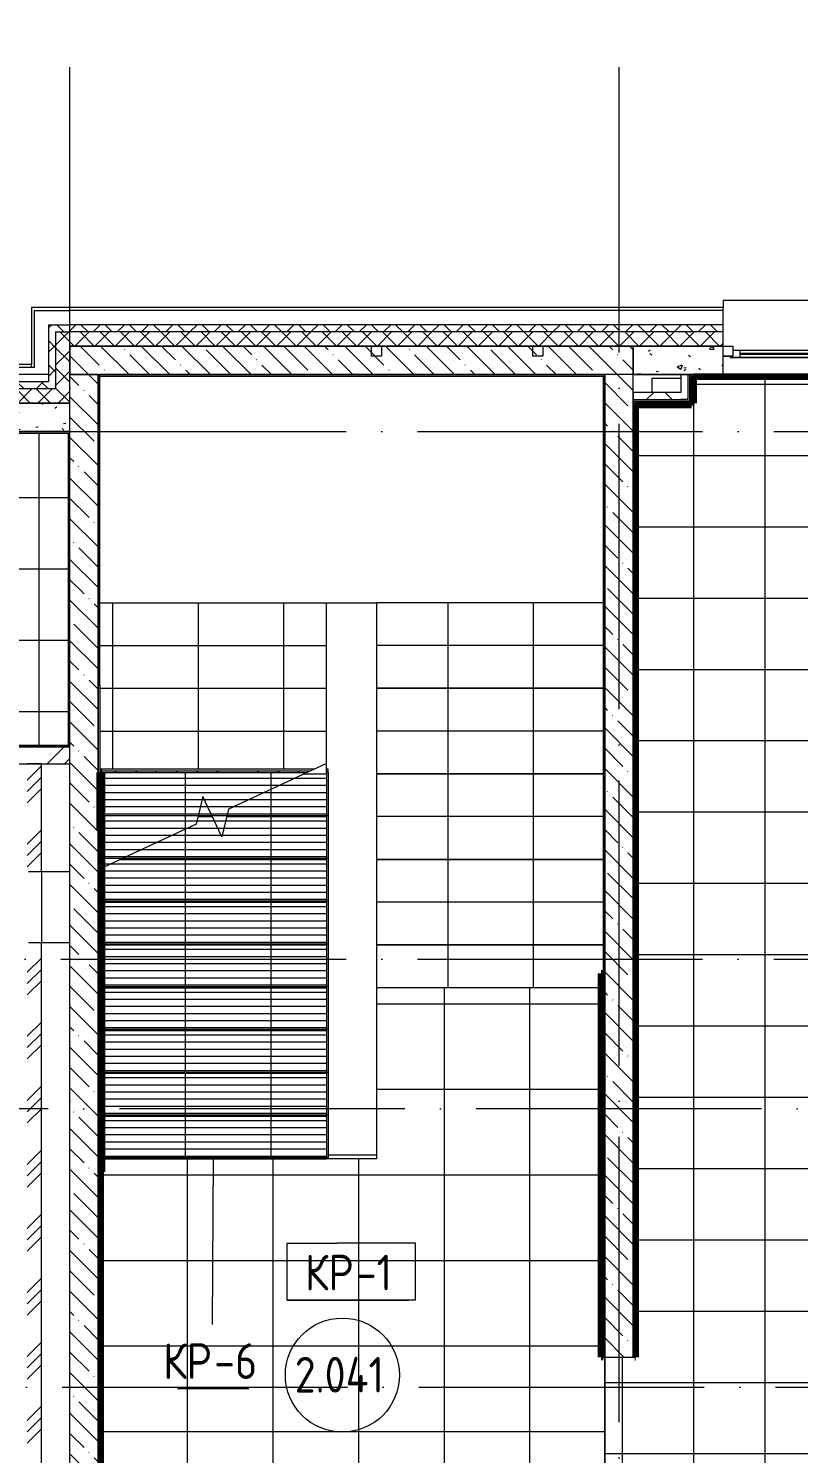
# Model space of a CAD drawing. Header units: millimetres. Extents: x 97 to 214665, y -4577 to 61202.
# Drawn here: x 193708 to 199106, y 51209 to 61202 of the extents above; entities that cross this region are included whole.
import ezdxf

# ---------------------------------------------------------------- set-up
doc = ezdxf.new("R2010")
doc.units = ezdxf.units.MM
doc.linetypes.add('ADSK_Линия сетки', pattern=[2500, 2000, -250, 0, -250])
for name, color, linetype, lineweight in [('A-AREA-____-IDEN', 2, 'Continuous', 20), ('A-FLOR-____-IDEN', 11, 'Continuous', 20), ('A-FLOR-____-OTLN', 192, 'Continuous', 9), ('A-FLOR-____-PATT', 8, 'Continuous', 9), ('A-GLAZ-____-MCUT', 151, 'Continuous', 9), ('A-GLAZ-____-OTLN', 151, 'Continuous', 9), ('A-ROOF-___-IDEN', 132, 'Continuous', 20), ('A-ROOF-____-MCUT', 132, 'Continuous', 9), ('A-ROOF-____-OTLN', 132, 'Continuous', 9), ('A-ROOF-____-PATT', 132, 'Continuous', 9), ('A-ROOF-FNSH-MCUT', 132, 'Continuous', 9), ('A-WALL-____-MCUT', 113, 'Continuous', 9), ('A-WALL-____-PATT', 111, 'Continuous', 9), ('A-WALL-FNSH-MCUT', 113, 'Continuous', 9), ('I-WALL-____-OTLN', 2, 'Continuous', 9), ('S-GRID-____-OTLN', 1, 'Continuous', 9), ('S-STRS-____-MBND', 31, 'Continuous', 9), ('S-STRS-____-OTLN', 31, 'Continuous', 9)]:
    doc.layers.add(name, color=color, linetype=linetype, lineweight=lineweight)
doc.styles.add('GOST Common', font='GOST_Common.ttf', dxfattribs={"width": 0.9, "height": 250})
pattern_1 = [(90, (140249, 57175), (-600, 4e-14), []), (180, (140249, 57175), (-7e-14, -600), [])]
pattern_2 = [(270, (136698.5, 51775), (600, 4e-14), []), (0, (136698.5, 51775), (0, 600), [])]
pattern_3 = [(270, (136699, 53275), (600, 4e-14), []), (0, (136699, 53275), (0, 600), [])]
pattern_4 = [(135, (0, 0), (-142.5612, -142.5612), []), (135, (142.56, 0), (-142.5612, -142.5612), [252.016, -50.403, 3.353, -47.05])]
pattern_5 = [(135, (0, 0), (-84.85281, -84.85281), []), (225, (0, 0), (84.85281, -84.85281), [])]
pattern_6 = [(45, (0, 0), (-70.71068, 70.71068), []), (135, (0, 0), (-70.71068, -70.71068), [])]
pattern_7 = [(50, (0, 0), (364.36793, -31.8783), [38.1, -419.1]), (355, (0, 0), (-70.48585, 382.1133), [30.48, -335.28]), (100.451, (30.36, -2.66), (293.885, 350.2334), [32.38, -356.18]), (46.184, (0, 101.6), (542.1585, -84.0858), [57.15, -628.65]), (96.636, (45.2, 94.6), (474.8049, 494.8554), [48.57, -534.27]), (351.184, (0, 101.6), (474.8102, 494.85), [45.72, -502.92]), (21, (50.8, 76.2), (303.22847, -204.53046), [38.1, -419.1]), (326, (50.8, 76.2), (123.6039, 368.376), [30.48, -335.28]), (71.451, (76.07, 59.16), (426.8341, 163.8427), [32.38, -356.18]), (37.5, (0, 0), (6.17665, 169.11015), [16.764, -314.452, 16.764, -323.596, -336.55]), (37.5, (0, 0), (6.17665, 169.11015), [-671.576, 16.764, -319.786]), (7.5, (0, 0), (133.63888, 200.3615), [16.764, -177.292, 16.764, -306.832, -128.27]), (7.5, (0, 0), (133.63888, 200.3615), [-517.652, 16.764, -111.506]), (327.5, (-113.28, 0), (271.18182, -11.45836), [16.764, -110.236, 16.764, -379.476, -525.78]), (327.5, (-113.28, 0), (271.18182, -11.45836), [-523.24, 16.764, -509.016]), (317.5, (-164.08, 0), (296.2585, 50.85285), [16.764, -148.336, 16.764, -246.38, -373.38]), (317.5, (-164.08, 0), (296.2585, 50.85285), [-428.244, 16.764, -356.616])]
pattern_8 = [(45, (0, 0), (-141.42136, 141.42136), []), (135, (0, 0), (-141.42136, -141.42136), [])]

# ---------------------------------------------------------------- blocks, each defined once
blk = doc.blocks.new('Окно_СКБ_1Ст1 - 120_Окно_СКБ_1Ст_1200_ОК21-36344877-О_АИ_ПП_4_200_Целиком')
at = {"layer": 'A-GLAZ-____-MCUT', "color": 90}
for p, q in [((-600, -195), (-600, -125)), ((-600, -125), (-530, -125)), ((-530, -195), (-600, -195)), ((-530, -125), (-530, -195)), ((530, -195), (530, -125)), ((530, -125), (600, -125)), ((600, -195), (530, -195)), ((600, -125), (600, -195))]:
    blk.add_line(p, q, dxfattribs=at)
blk = doc.blocks.new('Окно_СКБ_2Ст1 - Окно_СКБ_2Ст 3300_ОК2л-29018870-О_АИ_ПП_4_200_Целиком')
at = {"layer": 'A-GLAZ-____-MCUT', "color": 90}
for p, q in [((-1650, -195), (-1650, -125)), ((-1650, -125), (-1580, -125)), ((-1580, -195), (-1650, -195)), ((-1580, -195), (-1600, -195)), ((-1600, -195), (-1600, -205)), ((-1580, -125), (-1580, -195)), ((-820, -155), (-1580, -155)), ((-1580, -155), (-1580, -195)), ((-1530, -205), (-1530, -155)), ((-870, -205), (-870, -155)), ((-820, -195), (-820, -125)), ((-820, -125), (-750, -125)), ((-820, -195), (-820, -155)), ((-750, -195), (-820, -195)), ((-800, -195), (-820, -195)), ((-800, -205), (-800, -195)), ((-750, -125), (-750, -195)), ((1580, -195), (1580, -125)), ((1580, -125), (1650, -125)), ((1650, -195), (1580, -195)), ((1650, -125), (1650, -195)), ((-1600, -205), (-800, -205)), ((-800, -205), (-1600, -205))]:
    blk.add_line(p, q, dxfattribs=at)
at = {"layer": 'A-GLAZ-____-MCUT', "color": 10, "lineweight": 5}
for p, q in [((-1530, -175), (-870, -175)), ((-870, -185), (-1530, -185)), ((1580, -155), (-750, -155)), ((1580, -165), (-750, -165))]:
    blk.add_line(p, q, dxfattribs=at)
at = {"layer": 'A-GLAZ-____-OTLN', "color": 10, "lineweight": 5}
for p, q in [((-1650, -195), (-1600, -195)), ((-800, -195), (1650, -195))]:
    blk.add_line(p, q, dxfattribs=at)
blk = doc.blocks.new('WNW_Отлив1 - Отлив_металлический 2-28598290-О_АИ_ПП_4_200_Целиком')
at = {"layer": 'A-GLAZ-____-OTLN', "color": 10, "lineweight": 5}
for p, q in [((1650, 320), (-1650, 320)), ((-1650, 320), (-1650, 270)), ((1650, 270), (1650, 320))]:
    blk.add_line(p, q, dxfattribs=at)
blk = doc.blocks.new('0083_СОШ675_АР_R22_rvt-1-О_АИ_ПП_4_200_Целиком')
at = {"layer": 'A-WALL-____-PATT', "lineweight": 5}
h = blk.add_hatch(dxfattribs=at)
h.set_pattern_fill('FP_7', color=10, style=0, pattern_type=2)
h.set_pattern_definition(pattern_5)
h.paths.add_polyline_path([(136350, 58675), (136400, 58675), (136400, 59125), (136350, 59125), (136350, 58725)])
h = blk.add_hatch(dxfattribs=at)
h.set_pattern_fill('FP_7', color=10, style=0, pattern_type=2)
h.set_pattern_definition(pattern_5)
h.paths.add_polyline_path([(153050, 59075), (153100, 59075), (153100, 59125), (144379, 59125), (144379, 59075), (152869.6, 59075)])
h.paths.add_polyline_path([(141079, 59075), (141079, 59125), (136400, 59125), (136400, 59075), (140790.2, 59075)])
h = blk.add_hatch(dxfattribs=at)
h.set_pattern_fill('FP_21', color=10, style=0, pattern_type=2)
h.set_pattern_definition(pattern_6)
h.paths.add_polyline_path([(136500, 58575), (136500, 59075), (136400, 59075), (136400, 58575), (136441.6, 58575)])
h = blk.add_hatch(dxfattribs=at)
h.set_pattern_fill('FP_21', color=10, style=0, pattern_type=2)
h.set_pattern_definition(pattern_6)
h.paths.add_polyline_path([(152950, 58975), (153050, 58975), (153050, 59075), (144379, 59075), (144379, 58975), (152950, 58975)])
h.paths.add_polyline_path([(140249.5, 58975), (141079, 58975), (141079, 59075), (136500, 59075), (136500, 58975), (139340.7, 58975)])
h = blk.add_hatch(dxfattribs=at)
h.set_pattern_fill('FP_31', color=10, style=0, pattern_type=2)
h.set_pattern_definition(pattern_4)
h.paths.add_polyline_path([(140249.5, 58775), (140249.5, 58975), (136500, 58975), (136500, 58775), (139340.7, 58775)])
h = blk.add_hatch(dxfattribs=at)
h.set_pattern_fill('FP_31', color=10, style=0, pattern_type=2)
h.set_pattern_definition(pattern_4)
h.paths.add_polyline_path([(140249.5, 49895), (140449.5, 49895), (140449.5, 50245), (140249.5, 50245), (140249.5, 50095)])
h.paths.add_polyline_path([(140249.5, 51885), (140449.5, 51885), (140449.5, 58975), (140249.5, 58975), (140249.5, 51956.2)])
h = blk.add_hatch(dxfattribs=at)
h.set_pattern_fill('FP_74', color=10, style=0, pattern_type=2)
h.set_pattern_definition(pattern_7)
h.paths.add_polyline_path([(145050, 58775), (145050, 58975), (144379, 58975), (144379, 58775), (144655.6, 58775)])
h.paths.add_polyline_path([(141079, 58775), (141079, 58975), (140449, 58975), (140449, 58775), (140790.2, 58775)])
h = blk.add_hatch(dxfattribs=at)
h.set_pattern_fill('FP_31', color=10, style=0, pattern_type=2)
h.set_pattern_definition(pattern_4)
h.paths.add_polyline_path([(136498.5, 50095), (136698.5, 50095), (136698.5, 58775), (136498.5, 58775), (136498.5, 50510.4)])
h = blk.add_hatch(dxfattribs=at)
h.set_pattern_fill('FP_20', color=252, style=0, pattern_type=2)
h.set_pattern_definition(pattern_8)
h.paths.add_polyline_path([(140790.2, 58600), (140832.5, 58600), (140832.5, 58775), (140782.5, 58775), (140782.5, 58600)])
h = blk.add_hatch(dxfattribs=at)
h.set_pattern_fill('FP_7', color=10, style=0, pattern_type=2)
h.set_pattern_definition(pattern_5)
h.paths.add_polyline_path([(135475.3, 58675), (136350, 58675), (136350, 58725), (132380, 58725), (132380, 58675), (134508.9, 58675)])
h.paths.add_polyline_path([(131480, 58675), (131480, 58725), (130270, 58725), (130270, 58675), (130643.5, 58675)])
h.paths.add_polyline_path([(128710.8, 58675), (129370, 58675), (129370, 58725), (128150, 58725), (128150, 58675)])
h.paths.add_polyline_path([(125150, 58675), (125150, 58725), (123950, 58725), (123950, 58675), (124845.4, 58675)])
h.paths.add_polyline_path([(126050, 58675), (127250, 58675), (127250, 58725), (126050, 58725)])
h.paths.add_polyline_path([(121946.3, 58675), (123050, 58675), (123050, 58725), (121070, 58725), (121070, 58675)])
h.paths.add_polyline_path([(120170, 58675), (120170, 58725), (119170, 58725), (119170, 58675), (120013.6, 58675)])
h.paths.add_polyline_path([(118270, 58675), (118270, 58725), (117250, 58725), (117250, 58675), (118080.9, 58675)])
h.paths.add_polyline_path([(116350, 58675), (116350, 58725), (115350, 58725), (115350, 58675), (116148.2, 58675)])
h.paths.add_polyline_path([(114215.5, 58675), (114450, 58675), (114450, 58725), (113840, 58725), (113840, 58675)])
h = blk.add_hatch(dxfattribs=at)
h.set_pattern_fill('FP_21', color=10, style=0, pattern_type=2)
h.set_pattern_definition(pattern_6)
h.paths.add_polyline_path([(136250, 58575), (136400, 58575), (136400, 58675), (132380, 58675), (132380, 58575), (136230, 58575)])
h.paths.add_polyline_path([(131480, 58575), (131480, 58675), (130270, 58675), (130270, 58575), (130643.5, 58575)])
h.paths.add_polyline_path([(127250, 58575), (127250, 58675), (126050, 58675), (126050, 58575)])
h.paths.add_polyline_path([(129370, 58575), (129370, 58675), (128150, 58675), (128150, 58575), (128710.8, 58575)])
h.paths.add_polyline_path([(124845.4, 58575), (125150, 58575), (125150, 58675), (123950, 58675), (123950, 58575)])
h.paths.add_polyline_path([(121946.3, 58575), (123050, 58575), (123050, 58675), (121070, 58675), (121070, 58575)])
h.paths.add_polyline_path([(120170, 58575), (120170, 58675), (119170, 58675), (119170, 58575), (120013.6, 58575)])
h.paths.add_polyline_path([(118270, 58575), (118270, 58675), (117250, 58675), (117250, 58575), (118080.9, 58575)])
h.paths.add_polyline_path([(114450, 58575), (114450, 58675), (113840, 58675), (113840, 58575), (114215.5, 58575)])
h.paths.add_polyline_path([(116148.2, 58575), (116350, 58575), (116350, 58675), (115350, 58675), (115350, 58575)])
h = blk.add_hatch(dxfattribs=at)
h.set_pattern_fill('FP_74', color=10, style=0, pattern_type=2)
h.set_pattern_definition(pattern_7)
h.paths.add_polyline_path([(135152.5, 58375), (136500, 58375), (136500, 58575), (133580, 58575), (133580, 58375), (135140, 58375)])
h = blk.add_hatch(dxfattribs=at)
h.set_pattern_fill('FP_20', color=252, style=0, pattern_type=2)
h.set_pattern_definition(pattern_8)
h.paths.add_polyline_path([(140449.5, 58600), (140782.5, 58600), (140782.5, 58650), (140449.5, 58650)])
h = blk.add_hatch(dxfattribs=at)
h.set_pattern_fill('FP_11', color=10, style=0, pattern_type=2)
h.set_pattern_definition([(45, (0, 0), (-251.4472, 251.4472), []), (45, (0, 381), (-251.4472, 251.4472), [])])
h.paths.add_polyline_path([(136500, 56045), (136500, 56165), (134492, 56165), (134492, 56045), (136441.6, 56045)])
h.paths.add_polyline_path([(133300, 56045), (133392, 56045), (133392, 56165), (133300, 56165)])
h = blk.add_hatch(dxfattribs=at)
h.set_pattern_fill('FP_15', color=10, style=0, pattern_type=2)
h.set_pattern_definition([(45, (0, 0), (-224.5064, 224.5064), []), (45, (79.38, 0), (0, 449.0128), []), (45, (-79.38, 0), (0, 449.0128), [])])
h.paths.add_polyline_path([(136300, 49547.5), (136300, 54790), (136200, 54790), (136200, 49547.5), (136203, 49547.5)])
h.paths.add_polyline_path([(136300, 55290), (136300, 56045), (136200, 56045), (136200, 55290), (136210, 55290)])
at = {"layer": 'S-STRS-____-OTLN', "lineweight": 5}
h = blk.add_hatch(dxfattribs=at)
h.set_pattern_fill('FP_10', color=256, style=0, pattern_type=2)
h.set_pattern_definition(pattern_2)
h.paths.add_polyline_path([(136698.5, 56875), (136700, 56875), (136700, 57175), (136698.5, 57175), (136698.5, 56910)])
h.paths.add_polyline_path([(136710, 56875), (138298.5, 56875), (138298.5, 57175), (136710, 57175), (136710, 56900.2)])
h = blk.add_hatch(dxfattribs=at)
h.set_pattern_fill('FP_9', color=256, style=0, pattern_type=2)
h.set_pattern_definition(pattern_1)
h.paths.add_polyline_path([(139340.7, 56875), (140239, 56875), (140239, 57175), (138649, 57175), (138649, 56875)])
h = blk.add_hatch(dxfattribs=at)
h.set_pattern_fill('FP_10', color=256, style=0, pattern_type=2)
h.set_pattern_definition(pattern_2)
h.paths.add_polyline_path([(137093.3, 56575), (138298.5, 56575), (138298.5, 56875), (136710, 56875), (136710, 56575)])
h.paths.add_polyline_path([(136698.5, 56575), (136700, 56575), (136700, 56875), (136698.5, 56875), (136698.5, 56597.2)])
h = blk.add_hatch(dxfattribs=at)
h.set_pattern_fill('FP_9', color=256, style=0, pattern_type=2)
h.set_pattern_definition(pattern_1)
h.paths.add_polyline_path([(139340.7, 56575), (140239, 56575), (140239, 56875), (138649, 56875), (138649, 56575)])
h = blk.add_hatch(dxfattribs=at)
h.set_pattern_fill('FP_10', color=256, style=0, pattern_type=2)
h.set_pattern_definition(pattern_2)
h.paths.add_polyline_path([(136698.5, 56275), (136700, 56275), (136700, 56575), (136698.5, 56575), (136698.5, 56293.6)])
h.paths.add_polyline_path([(136710, 56275), (138298.5, 56275), (138298.5, 56575), (136710, 56575), (136710, 56293.6)])
h = blk.add_hatch(dxfattribs=at)
h.set_pattern_fill('FP_9', color=256, style=0, pattern_type=2)
h.set_pattern_definition(pattern_1)
h.paths.add_polyline_path([(139340.7, 56275), (140239, 56275), (140239, 56575), (138649, 56575), (138649, 56275)])
h = blk.add_hatch(dxfattribs=at)
h.set_pattern_fill('FP_10', color=256, style=0, pattern_type=2)
h.set_pattern_definition(pattern_2)
h.paths.add_polyline_path([(136698.5, 55975), (136700, 55975), (136700, 56275), (136698.5, 56275), (136698.5, 55984)])
h.paths.add_polyline_path([(138215.3, 56009), (138298.5, 56048), (138298.5, 56275), (136710, 56275), (136710, 56009), (138142.4, 56009)])
h = blk.add_hatch(dxfattribs=at)
h.set_pattern_fill('FP_9', color=256, style=0, pattern_type=2)
h.set_pattern_definition(pattern_1)
h.paths.add_polyline_path([(139340.7, 55975), (140239, 55975), (140239, 56275), (138649, 56275), (138649, 55975)])
h = blk.add_hatch(dxfattribs=at)
h.set_pattern_fill('FP_10', color=256, style=0, pattern_type=2)
h.set_pattern_definition(pattern_2)
h.paths.add_polyline_path([(136700, 55675), (136700, 55975), (136698.5, 55975), (136698.5, 55675)])
h = blk.add_hatch(dxfattribs=at)
h.set_pattern_fill('FP_9', color=256, style=0, pattern_type=2)
h.set_pattern_definition(pattern_1)
h.paths.add_polyline_path([(140239, 55675), (140239, 55975), (138649, 55975), (138649, 55675), (139340.7, 55675)])
h = blk.add_hatch(dxfattribs=at)
h.set_pattern_fill('FP_10', color=256, style=0, pattern_type=2)
h.set_pattern_definition(pattern_2)
h.paths.add_polyline_path([(136699, 55375), (136700, 55375), (136700, 55675), (136698.5, 55675), (136698.5, 55375)])
h = blk.add_hatch(dxfattribs=at)
h.set_pattern_fill('FP_12', color=256, style=0, pattern_type=2)
h.set_pattern_definition(pattern_3)
h.paths.add_polyline_path([(137408, 55675), (137499, 55675), (137494.8, 55684), (137400.7, 55684), (137398.6, 55675)])
h.paths.add_polyline_path([(138299, 55675), (138298.5, 55684), (137601.6, 55684), (137599.4, 55675), (138298.5, 55675)])
h = blk.add_hatch(dxfattribs=at)
h.set_pattern_fill('FP_9', color=256, style=0, pattern_type=2)
h.set_pattern_definition(pattern_1)
h.paths.add_polyline_path([(139340.7, 55375), (140239, 55375), (140239, 55675), (138649, 55675), (138649, 55375)])
h = blk.add_hatch(dxfattribs=at)
h.set_pattern_fill('FP_12', color=256, style=0, pattern_type=2)
h.set_pattern_definition(pattern_3)
h.paths.add_polyline_path([(136855.6, 55375), (138299, 55375), (138298.5, 55384), (136874.9, 55384)])
h = blk.add_hatch(dxfattribs=at)
h.set_pattern_fill('FP_9', color=256, style=0, pattern_type=2)
h.set_pattern_definition(pattern_1)
h.paths.add_polyline_path([(139340.7, 55075), (140239, 55075), (140239, 55375), (138649, 55375), (138649, 55075)])
h = blk.add_hatch(dxfattribs=at)
h.set_pattern_fill('FP_12', color=256, style=0, pattern_type=2)
h.set_pattern_definition(pattern_3)
h.paths.add_polyline_path([(136725, 55075), (138299, 55075), (138298.5, 55084), (136725, 55084)])
h = blk.add_hatch(dxfattribs=at)
h.set_pattern_fill('FP_9', color=256, style=0, pattern_type=2)
h.set_pattern_definition(pattern_1)
h.paths.add_polyline_path([(139340.7, 54775), (140239, 54775), (140239, 55075), (138649, 55075), (138649, 54775)])
h = blk.add_hatch(dxfattribs=at)
h.set_pattern_fill('FP_10', color=256, style=0, pattern_type=2)
h.set_pattern_definition(pattern_2)
h.paths.add_polyline_path([(136698.5, 54475), (136699, 54475), (136698.5, 54775)])
h = blk.add_hatch(dxfattribs=at)
h.set_pattern_fill('FP_12', color=256, style=0, pattern_type=2)
h.set_pattern_definition(pattern_3)
h.paths.add_polyline_path([(137408, 54775), (138299, 54775), (138298.5, 54784), (136725, 54784), (136725, 54775)])
h = blk.add_hatch(dxfattribs=at)
h.set_pattern_fill('FP_9', color=256, style=0, pattern_type=2)
h.set_pattern_definition(pattern_1)
h.paths.add_polyline_path([(139340.7, 54475), (140224, 54475), (140224, 54575), (140239, 54575), (140239, 54775), (138649, 54775), (138649, 54475)])
h = blk.add_hatch(dxfattribs=at)
h.set_pattern_fill('FP_10', color=256, style=0, pattern_type=2)
h.set_pattern_definition(pattern_2)
h.paths.add_polyline_path([(136698.5, 54175), (136699, 54175), (136698.5, 54475)])
h = blk.add_hatch(dxfattribs=at)
h.set_pattern_fill('FP_12', color=256, style=0, pattern_type=2)
h.set_pattern_definition(pattern_3)
h.paths.add_polyline_path([(137408, 54475), (138299, 54475), (138298.5, 54484), (136725, 54484), (136725, 54475)])
h = blk.add_hatch(dxfattribs=at)
h.set_pattern_fill('FP_12', color=256, style=0, pattern_type=2)
h.set_pattern_definition(pattern_3)
h.paths.add_polyline_path([(137408, 54175), (138299, 54175), (138298.5, 54184), (136725, 54184), (136725, 54175)])
h = blk.add_hatch(dxfattribs=at)
h.set_pattern_fill('FP_10', color=256, style=0, pattern_type=2)
h.set_pattern_definition(pattern_2)
h.paths.add_polyline_path([(136698.5, 53875), (136699, 53875), (136698.5, 53884)])
h = blk.add_hatch(dxfattribs=at)
h.set_pattern_fill('FP_10', color=256, style=0, pattern_type=2)
h.set_pattern_definition(pattern_2)
h.paths.add_polyline_path([(136698.5, 53575), (136699, 53575), (136698.5, 53875)])
h = blk.add_hatch(dxfattribs=at)
h.set_pattern_fill('FP_12', color=256, style=0, pattern_type=2)
h.set_pattern_definition(pattern_3)
h.paths.add_polyline_path([(136725, 53875), (138299, 53875), (138298.5, 53884), (136725, 53884)])
h = blk.add_hatch(dxfattribs=at)
h.set_pattern_fill('FP_12', color=256, style=0, pattern_type=2)
h.set_pattern_definition(pattern_3)
h.paths.add_polyline_path([(137408, 53575), (138299, 53575), (138298.5, 53584), (136725, 53584), (136725, 53575)])
h = blk.add_hatch(dxfattribs=at)
h.set_pattern_fill('FP_10', color=256, style=0, pattern_type=2)
h.set_pattern_definition(pattern_2)
h.paths.add_polyline_path([(136698.5, 53300), (136699, 53300.9), (136698.5, 53360)])
h = blk.add_hatch(dxfattribs=at)
h.set_pattern_fill('FP_12', color=256, style=0, pattern_type=2)
h.set_pattern_definition(pattern_3)
h.paths.add_polyline_path([(137408, 53275), (138299, 53275), (138298.5, 53284), (136725, 53284), (136725, 53275)])
at = {"layer": 'A-FLOR-____-OTLN', "color": 90}
for p, q in [((140582.5, 58650), (140582.5, 58750)), ((140582.5, 58750), (140782.5, 58750)), ((136300, 55290), (136498.5, 55290)), ((136498.5, 54790), (136300, 54790)), ((138649, 53300), (138310, 53300))]:
    blk.add_line(p, q, dxfattribs=at)
at = {"layer": 'A-WALL-____-MCUT', "color": 10, "lineweight": 5}
for p, q in [((136250, 59225), (136350, 59225)), ((136250, 59225), (136250, 58825)), ((136350, 59225), (136500, 59225)), ((141079, 59225), (136500, 59225)), ((136230, 58825), (132380, 58825)), ((136230, 58825), (136230, 58845)), ((136250, 58825), (136230, 58825)), ((140845, 58775), (140845, 58587.5)), ((140449.5, 58587.5), (140782.5, 58587.5)), ((140832.5, 58587.5), (140782.5, 58587.5)), ((140845, 58587.5), (140832.5, 58587.5))]:
    blk.add_line(p, q, dxfattribs=at)
at = {"layer": 'A-WALL-____-MCUT', "color": 90}
for p, q in [((141079, 59125), (141079, 59225)), ((141079, 58975), (141079, 59075)), ((136500, 58575), (136500, 58975)), ((140249.5, 58975), (140449, 58975)), ((136400, 58575), (136500, 58575))]:
    blk.add_line(p, q, dxfattribs=at)
at = {"layer": 'A-WALL-____-MCUT', "color": 50, "lineweight": 13}
for p, q in [((136350, 59125), (136400, 59125)), ((136350, 59125), (136350, 58725)), ((136400, 59125), (136500, 59125)), ((136400, 59075), (136500, 59075)), ((136400, 59075), (136400, 58675)), ((141079, 59125), (136500, 59125)), ((141079, 59075), (136500, 59075)), ((141079, 59075), (141079, 59125)), ((136500, 58975), (140249.5, 58975)), ((136500, 58975), (136500, 58775)), ((140249.5, 58975), (136500, 58975)), ((140449.5, 58975), (140249.5, 58975)), ((140449, 58975), (141079, 58975)), ((140449, 58975), (140449, 58775)), ((141079, 58975), (140449, 58975)), ((140449.5, 51885), (140449.5, 58975)), ((141079, 58775), (141079, 58975)), ((136698.5, 58775), (136498.5, 58775)), ((136498.5, 58775), (136498.5, 50095)), ((136500, 58775), (140249.5, 58775)), ((136698.5, 50095), (136698.5, 58775)), ((140249.5, 58775), (140249.5, 51885)), ((140449, 58775), (141079, 58775)), ((140832.5, 58775), (140782.5, 58775)), ((140782.5, 58775), (140782.5, 58650)), ((140832.5, 58775), (140832.5, 58600)), ((136230, 58725), (132380, 58725)), ((136230, 58675), (132380, 58675)), ((136250, 58725), (136230, 58725)), ((136350, 58675), (136230, 58675)), ((136350, 58725), (136250, 58725)), ((136400, 58675), (136350, 58675)), ((136230, 58575), (133580, 58575)), ((133580, 58575), (136230, 58575)), ((136230, 58575), (136250, 58575)), ((136500, 58575), (136230, 58575)), ((136250, 58575), (136350, 58575)), ((136350, 58575), (136400, 58575)), ((136500, 58375), (136500, 58575)), ((140782.5, 58650), (140449.5, 58650)), ((140449.5, 58650), (140449.5, 58600)), ((140449.5, 58600), (140782.5, 58600)), ((140832.5, 58600), (140782.5, 58600)), ((135165, 58375), (136500, 58375)), ((136500, 56165), (134492, 56165)), ((136500, 56045), (136500, 56165)), ((134492, 56045), (136500, 56045)), ((136300, 56045), (136200, 56045)), ((136300, 55290), (136300, 56045)), ((136210, 55290), (136300, 55290)), ((136300, 54790), (136210, 54790)), ((136300, 49547.5), (136300, 54790)), ((140249.5, 51885), (140449.5, 51885))]:
    blk.add_line(p, q, dxfattribs=at)
at = {"layer": 'A-WALL-FNSH-MCUT', "color": 90}
for p, q in [((136250, 59245), (136230, 59245)), ((136230, 59245), (136230, 58845)), ((136350, 59245), (136250, 59245)), ((136400, 59245), (136350, 59245)), ((136500, 59245), (136400, 59245)), ((141079, 59245), (136500, 59245)), ((141079, 59225), (141079, 59245)), ((136230, 58845), (132380, 58845)), ((140845, 58775), (140832.5, 58775)), ((140857.5, 58775), (140845, 58775)), ((140857.5, 58575), (140857.5, 58775)), ((140449.5, 58600), (140449.5, 58587.5)), ((140449.5, 58587.5), (140449.5, 58575)), ((140449.5, 58575), (140782.5, 58575)), ((140782.5, 58575), (140832.5, 58575)), ((140832.5, 58575), (140845, 58575)), ((140845, 58575), (140857.5, 58575))]:
    blk.add_line(p, q, dxfattribs=at)
at = {"layer": 'I-WALL-____-OTLN', "color": 90}
for p, q in [((144379, 58775), (141079, 58775)), ((136300, 55290), (136300, 54790))]:
    blk.add_line(p, q, dxfattribs=at)
at = {"layer": 'S-STRS-____-MBND', "color": 10, "lineweight": 5}
for p, q in [((138299, 56048), (137612.3, 55727.8)), ((137433, 55816.6), (137385.7, 55622.2)), ((137565, 55533.4), (137433, 55816.6)), ((137612.3, 55727.8), (137565, 55533.4)), ((137385.7, 55622.2), (136699, 55302))]:
    blk.add_line(p, q, dxfattribs=at)
at = {"layer": 'S-STRS-____-OTLN', "color": 10, "lineweight": 5}
for p, q in [((136700, 58775), (136700, 58765)), ((136698.5, 57175), (136700, 57175)), ((136698.5, 57175), (136700, 57175)), ((136710, 57175), (138298.5, 57175)), ((136710, 57175), (138298.5, 57175)), ((138298.5, 57175), (138300, 57175)), ((138298.5, 56875), (138298.5, 57175)), ((138300, 57175), (138649, 57175)), ((140239, 57175), (138649, 57175)), ((138649, 57175), (138649, 56875)), ((140239, 57175), (138649, 57175)), ((136698.5, 56875), (136700, 56875)), ((136698.5, 56875), (136700, 56875)), ((136710, 56875), (138298.5, 56875)), ((136710, 56875), (138298.5, 56875)), ((138298.5, 56575), (138298.5, 56875)), ((138649, 56875), (138649, 56575)), ((140239, 56875), (138649, 56875)), ((140239, 56875), (138649, 56875)), ((136698.5, 56575), (136700, 56575)), ((136698.5, 56575), (136700, 56575)), ((136710, 56575), (138298.5, 56575)), ((136710, 56575), (138298.5, 56575)), ((138298.5, 56275), (138298.5, 56575)), ((138649, 56575), (138649, 56275)), ((140239, 56575), (138649, 56575)), ((140239, 56575), (138649, 56575)), ((136698.5, 56275), (136700, 56275)), ((136698.5, 56275), (136700, 56275)), ((136710, 56275), (138298.5, 56275)), ((136710, 56275), (138298.5, 56275)), ((138298.5, 56047.8), (138298.5, 56275)), ((138649, 56275), (138649, 55975)), ((140239, 56275), (138649, 56275)), ((140239, 56275), (138649, 56275)), ((136698.5, 55975), (136700, 55975)), ((136698.5, 55975), (136700, 55975)), ((138142.4, 55975), (138299, 55975)), ((138142.4, 55975), (138299, 55975)), ((138299, 55975), (138299, 56048)), ((138649, 55975), (138649, 55675)), ((140239, 55975), (138649, 55975)), ((140239, 55975), (138649, 55975)), ((136698.5, 55675), (136700, 55675)), ((136698.5, 55675), (136700, 55675)), ((137398.6, 55675), (137499, 55675)), ((137398.6, 55675), (137499, 55675)), ((137599.4, 55675), (138299, 55675)), ((137599.4, 55675), (138299, 55675)), ((138299, 55675), (138299, 55684)), ((138649, 55675), (138649, 55375)), ((140239, 55675), (138649, 55675)), ((140239, 55675), (138649, 55675)), ((136698.5, 55375), (136700, 55375)), ((136698.5, 55375), (136700, 55375)), ((136855.6, 55375), (138299, 55375)), ((136855.6, 55375), (138299, 55375)), ((138299, 55375), (138299, 55384)), ((138649, 55375), (138649, 55075)), ((140239, 55375), (138649, 55375)), ((140239, 55375), (138649, 55375)), ((136699, 55075), (136699, 55302)), ((136699, 54775), (136699, 55075)), ((136725, 55075), (138299, 55075)), ((136725, 55075), (138299, 55075)), ((138299, 55075), (138299, 55084)), ((138649, 55075), (138649, 54775)), ((140239, 55075), (138649, 55075)), ((140239, 55075), (138649, 55075)), ((136699, 54475), (136699, 54775)), ((136725, 54775), (138299, 54775)), ((136725, 54775), (138299, 54775)), ((138299, 54775), (138299, 54784)), ((138649, 54775), (138649, 54475)), ((140239, 54775), (138649, 54775)), ((140239, 54775), (138649, 54775)), ((136699, 54175), (136699, 54475)), ((136725, 54475), (138299, 54475)), ((136725, 54475), (138299, 54475)), ((138299, 54475), (138299, 54484)), ((140224, 54475), (138649, 54475)), ((136699, 53875), (136699, 54175)), ((136725, 54175), (138299, 54175)), ((136725, 54175), (138299, 54175)), ((138299, 54175), (138299, 54184)), ((136699, 53575), (136699, 53875)), ((136725, 53875), (138299, 53875)), ((136725, 53875), (138299, 53875)), ((138299, 53875), (138299, 53884)), ((136699, 53275), (136699, 53575)), ((136725, 53575), (138299, 53575)), ((136725, 53575), (138299, 53575)), ((138299, 53575), (138299, 53584)), ((136725, 53275), (138299, 53275)), ((136725, 53275), (138299, 53275)), ((138299, 53275), (138299, 53284))]:
    blk.add_line(p, q, dxfattribs=at)
at = {"layer": 'A-GLAZ-____-OTLN', "color": 90, "lineweight": 9}
for name, p in [('WNW_Отлив1 - Отлив_металлический 2-28598290-О_АИ_ПП_4_200_Целиком', (142729, 58975)), ('Окно_СКБ_1Ст1 - 120_Окно_СКБ_1Ст_1200_ОК21-36344877-О_АИ_ПП_4_200_Целиком', (139215, 59100)), ('Окно_СКБ_2Ст1 - Окно_СКБ_2Ст 3300_ОК2л-29018870-О_АИ_ПП_4_200_Целиком', (142729, 59100))]:
    blk.add_blockref(name, p, dxfattribs=at)
blk = doc.blocks.new('ADSK_Марка_Перекрытие - Типоразмер_ADSK_Марка-158127-О_АИ_ПП_4_200_Целиком')
at = {"layer": 'A-FLOR-____-IDEN'}
for p, q in [((-4.5, 4), (-1, 4)), ((-4.5, 0), (-4.5, 4)), ((4.5, 4), (-1, 4)), ((4.5, 0), (4.5, 4)), ((4.5, 0), (-4.5, 0)), ((-4.5, 0), (4, 0))]:
    blk.add_line(p, q, dxfattribs=at)
blk = doc.blocks.new('ADSK_Марка_Помещение_ОдноЗначение - Номер-159740-О_АИ_ПП_4_200_Целиком')
at = {"layer": 'A-AREA-____-IDEN'}
blk.add_circle((0, 0), 4, dxfattribs=at)
blk = doc.blocks.new('ADSK_Марка_Крыша - Типоразмер_ADSK_Марка-153529-О_АИ_ПП_4_200_Целиком')
at = {"layer": 'A-ROOF-___-IDEN'}
blk.add_line((-2.5, 0), (2.5, 0), dxfattribs=at)

msp = doc.modelspace()

# ---------------------------------------------------------------- hatches: boundary and pattern name
at = {"layer": 'A-FLOR-____-PATT'}
h = msp.add_hatch(dxfattribs=at)
h.set_pattern_fill('FP_214', color=256, style=0, pattern_type=2)
h.set_pattern_definition([(270, (198373.1, 41707.5), (500, 3e-14), []), (0, (198373.1, 41707.5), (0, 500), [])])
h.paths.add_polyline_path([(194518.12633, 24640), (195188.114412, 24640), (195188.114412, 24655.000586), (195678.114412, 24655.000586), (195678.114412, 24640.000586), (196348.114412, 24640), (196348.114412, 24655.000586), (196838.114412, 24655.000586), (196838.788908, 24640.000586), (197508.114412, 24640.000586), (197508.114412, 24655.000586), (197948.114412, 24655.000586), (197948.114412, 24650.000586), (197958.114412, 24650.000586), (197958.114412, 24640.000586), (202533.09249, 24640), (202533.09249, 27299.999), (202548.114412, 27299.999), (202548.09249, 29799.999), (202533.09249, 29799.999), (202533.09249, 36649.999414), (202548.09249, 36649.999414), (202548.09249, 58575), (202538.09249, 58575), (202538.09249, 58573.500586), (202548.09249, 58573.500586), (202548.09249, 52424.999414), (202533.09249, 52424.999414), (202533.09249, 58560.000586), (202163.078815, 58560.000586), (202163.078815, 58565.000586), (202153.078815, 58565.000586), (202153.078815, 58575.000586), (202148.078815, 58575.787917), (202148.078815, 58760.000586), (198370.408361, 58760.000586), (198370.408361, 58575.000586), (198365.408361, 58575), (198365.152963, 58565.000586), (198355.408361, 58565.000586), (198354.655855, 58560.000586), (197963.114412, 58560.000586), (197963.114412, 51885.000586), (197948.114412, 51885.263219), (197947.59249, 51885.000586), (197747.59249, 51885.000586), (197747.59249, 50245.000586), (197963.114412, 50245.000586), (197963.114412, 48014.999414), (197948.114412, 48014.999414), (197948.114412, 45814.999414), (197963.114412, 45814.999414), (197963.114412, 39459.99902), (197948.114412, 39459.99902), (197948.114412, 38359.99902), (197963.114412, 38359.99902), (197963.114412, 34724.967838), (197948.114412, 34724.967838), (197948.114412, 33624.967838), (197963.114412, 33624.967838), (197963.114412, 31934.999414), (197748.114412, 31934.999414), (197748.114412, 30434.999414), (197963.114412, 30434.23311), (197963.114412, 27425.000586), (197958.114412, 27425), (197958.114412, 27415.000586), (197948.114412, 27415.000586), (197948.114412, 27410.000586), (194388.114412, 27410.000586), (194388.114412, 27105.119334), (194383.114412, 27105.119334), (194382.200661, 27095.11992), (194373.114412, 27095.11992), (194372.049597, 27090.11992), (194213.09249, 27090.11992), (194213.09249, 27095.11992), (194198.114412, 27094.999414), (194198.114412, 24894.999414), (194213.09249, 24894.999414), (194213.09249, 24655.000586), (194518.114412, 24655.000586), (194518.114412, 24640.000586)])
h.paths.add_polyline_path([(202548.09249, 24640.000586), (202548.113444, 24640.000586), (202548.09249, 24640.013272)])
h.paths.add_polyline_path([(202548.09249, 30925), (202548.114412, 30925), (202548.09249, 31024.996602)])
h.paths.add_polyline_path([(202548.09249, 39149.999414), (202533.09249, 39149.999414), (202533.09249, 45574.999), (202548.09249, 45574.999), (202548.09249, 40024.96086)])
h.paths.add_polyline_path([(202538.09249, 46824.999), (202533.09249, 46824.999), (202533.09249, 49924.999414), (202548.09249, 49924.999414), (202548.09249, 46824.999)])
h = msp.add_hatch(dxfattribs=at)
h.set_pattern_fill('FP_187', color=256, style=0, pattern_type=2)
h.set_pattern_definition([(0, (187783.1, 55412.5), (0, 500), []), (90, (187783.1, 55412.5), (-500, 3e-14), [])])
h.paths.add_polyline_path([(187838.093662, 52459.999414), (187838.093662, 56174.999414), (188478.114412, 56174.999414), (188478.114412, 56165.001699), (189578.114412, 56165.001699), (189578.114412, 56174.999414), (190890.114412, 56174.999414), (190890.114412, 56165.001699), (191990.114412, 56165.001699), (191990.114412, 56174.999414), (193986.614412, 56174.999414), (193986.614412, 58364.999414), (192673.114412, 58364.999414), (192673.114412, 58164.999414), (192303.114412, 58164.999414), (192303.114412, 58364.999414), (191088.09249, 58364.999414), (191088.09249, 58164.999414), (190668.09249, 58164.999414), (190668.09249, 58365.000586), (188518.114412, 58365.000586), (188518.114412, 58164.999414), (188148.114412, 58164.999414), (188148.114412, 58365.000586), (186878.09249, 58365.000586), (186878.09249, 58164.999414), (186123.114412, 58164.999414), (186123.114412, 58364.999414), (181858.09249, 58364.999414), (181858.09249, 58164.999414), (181658.113916, 58164.999414), (181658.113916, 54980.000586), (182968.859452, 54980.000586), (182968.928275, 54770.001113), (184068.859452, 54770.001113), (184068.859452, 54980.000586), (184629.093076, 54980.000586), (184629.093076, 52459.999414), (187835.280849, 52459.999414)])
h = msp.add_hatch(dxfattribs=at)
h.set_pattern_fill('FP_189', color=256, style=0, pattern_type=2)
h.set_pattern_definition([(0, (196023.1, 54362.5), (0, 600), []), (90, (196023.1, 54362.5), (-600, 4e-14), [])])
h.paths.add_polyline_path([(194198.114412, 50095.001172), (194197.114412, 53274.999414), (194196.614412, 53274.999414), (194196.614412, 50095.001172)])
h.paths.add_polyline_path([(197747.59249, 50095.001172), (197747.09249, 51885.000586), (197722.09249, 51885.000586), (197722.09249, 54474.999414), (196147.09249, 54474.999414), (196147.09249, 53274.999414), (194223.114412, 53274.999414), (194223.114412, 53184), (194213.114412, 53184), (194213.114412, 50110.000586), (197732.09249, 50110.000586), (197732.09249, 50235.000586), (197747.09249, 50235.000586), (197747.09249, 50095.001172)])
at = {"layer": 'A-ROOF-____-PATT'}
h = msp.add_hatch(dxfattribs=at)
h.set_pattern_fill('FP_236', color=256, style=0, pattern_type=2)
h.set_pattern_definition([(45, (57498.11, 0), (-142.5612, 142.5612), []), (45, (57640.68, 0), (-142.5612, 142.5612), [252.016, -50.403, 3.353, -47.05])])
h.paths.add_polyline_path([(194906.082484, 55984), (195659.768307, 55984), (195683.357883, 55995), (194208.114412, 55995), (194208.114412, 55984), (194223.114412, 55984)])
h = msp.add_hatch(dxfattribs=at)
h.set_pattern_fill('FP_235', color=256, style=0, pattern_type=2)
h.set_pattern_definition([(90, (194208.1, 46645), (-600, 4e-14), []), (180, (194208.114, 46644.98), (-6e-15, -50), [])])
h.paths.add_polyline_path([(194223.114412, 55684), (195796.614412, 55684), (195796.614412, 55974.999414), (195640.466488, 55974.999414), (195659.768307, 55984), (194223.114412, 55984), (194223.114412, 55974.999414)])
h = msp.add_hatch(dxfattribs=at)
h.set_pattern_fill('FP_234', color=256, style=0, pattern_type=2)
h.set_pattern_definition([(90, (194208.1, 46345), (-600, 4e-14), []), (180, (194208.114, 46344.98), (-6e-15, -50), [])])
h.paths.add_polyline_path([(195796.614412, 55384), (195796.614412, 55674.999414), (195097.564234, 55674.999414), (195099.751653, 55684), (194992.91737, 55684), (194997.114412, 55674.999414), (194896.664589, 55674.999414), (194898.852008, 55684), (194223.114412, 55684), (194223.114412, 55384), (195640.466488, 55384)])
h = msp.add_hatch(dxfattribs=at)
h.set_pattern_fill('FP_233', color=256, style=0, pattern_type=2)
h.set_pattern_definition([(90, (194208.1, 46045), (-600, 4e-14), []), (180, (194208.114, 46044.98), (-6e-15, -50), [])])
h.paths.add_polyline_path([(195097.564234, 55084), (195796.614412, 55084), (195796.614412, 55374.999414), (194353.762336, 55374.999414), (194373.064155, 55384), (194223.114412, 55384), (194223.114412, 55084), (195063.148515, 55084)])
h = msp.add_hatch(dxfattribs=at)
h.set_pattern_fill('FP_232', color=256, style=0, pattern_type=2)
h.set_pattern_definition([(90, (194208.1, 45745), (-600, 4e-14), []), (180, (194208.114, 45744.98), (-6e-15, -50), [])])
h.paths.add_polyline_path([(194223.114412, 54784), (195796.614412, 54784), (195796.614412, 55074.999414), (194223.114412, 55074.999414), (194223.114412, 54847.792418)])
h = msp.add_hatch(dxfattribs=at)
h.set_pattern_fill('FP_231', color=256, style=0, pattern_type=2)
h.set_pattern_definition([(90, (194208.1, 45445), (-600, 4e-14), []), (180, (194208.114, 45444.98), (-6e-15, -50), [])])
h.paths.add_polyline_path([(195796.614412, 54484), (195796.614412, 54774.999414), (194223.114412, 54774.999414), (194223.114412, 54484), (194906.082484, 54484)])
h = msp.add_hatch(dxfattribs=at)
h.set_pattern_fill('FP_230', color=256, style=0, pattern_type=2)
h.set_pattern_definition([(90, (194208.1, 45145), (-600, 4e-14), []), (180, (194208.114, 45144.98), (-6e-15, -50), [])])
h.paths.add_polyline_path([(195796.614412, 54184), (195796.614412, 54474.999414), (194223.114412, 54474.999414), (194223.114412, 54184), (194906.082484, 54184)])
h = msp.add_hatch(dxfattribs=at)
h.set_pattern_fill('FP_229', color=256, style=0, pattern_type=2)
h.set_pattern_definition([(90, (194208.1, 44845), (-600, 4e-14), []), (180, (194208.114, 44844.98), (-6e-15, -50), [])])
h.paths.add_polyline_path([(195796.614412, 53884), (195796.614412, 54174.999414), (194223.114412, 54174.999414), (194223.114412, 53884), (194906.082484, 53884)])
h = msp.add_hatch(dxfattribs=at)
h.set_pattern_fill('FP_228', color=256, style=0, pattern_type=2)
h.set_pattern_definition([(90, (194208.1, 44545), (-600, 4e-14), []), (180, (194208.114, 44544.98), (-6e-15, -50), [])])
h.paths.add_polyline_path([(195796.614412, 53584), (195796.614412, 53874.999414), (194223.114412, 53874.999414), (194223.114412, 53584), (194906.082484, 53584)])
h = msp.add_hatch(dxfattribs=at)
h.set_pattern_fill('FP_227', color=256, style=0, pattern_type=2)
h.set_pattern_definition([(90, (194208.1, 44245), (-600, 4e-14), []), (180, (194208.114, 44244.98), (-6e-15, -50), [])])
h.paths.add_polyline_path([(195796.614412, 53284), (195796.614412, 53574.999414), (194223.114412, 53574.999414), (194223.114412, 53284), (194906.082484, 53284)])
at = {"layer": 'A-WALL-____-PATT'}
h = msp.add_hatch(color=7, dxfattribs=at)
h.paths.add_polyline_path([(194208.114412, 50105.001172), (194208.114412, 55974.999414), (194198.114412, 55974.999414), (194198.114412, 50105.001172)])
h.paths.add_polyline_path([(194198.114412, 56597.213009), (194208.114412, 56597.213009), (194208.114412, 58765.000586), (194198.114412, 58765.000586), (194198.114412, 57739.375891)])
for points in [[(197737.09249, 58765.000586), (197737.09249, 58775.000586), (194208.114412, 58775.000586), (194208.114412, 58765.000586), (196838.788908, 58765.000586)], [(198365.408361, 58565.000586), (198365.408361, 58765.000586), (198355.408361, 58765.000586), (198355.408361, 58565.000586)], [(198355.408361, 58565.000586), (198355.408361, 58575.000586), (197948.114412, 58575.000586), (197948.114412, 58565.000586), (198288.318726, 58565.000586)], [(197948.114412, 52085.000586), (197958.114412, 52085.000586), (197958.114412, 58565.000586), (197948.114412, 58565.000586), (197948.114412, 54847.792418)], [(193986.614412, 58364.999414), (193996.614412, 58364.999414), (193996.614412, 58374.999414), (192673.114412, 58374.999414), (192673.114412, 58364.999414), (193939.729272, 58364.999414)], [(193996.614412, 56164.999414), (193996.614412, 58364.999414), (193986.614412, 58364.999414), (193986.614412, 56164.999414)]]:
    msp.add_hatch(color=7, dxfattribs=at).paths.add_polyline_path(points)
h = msp.add_hatch(color=7, dxfattribs=at)
h.paths.add_polyline_path([(197747.09249, 50095.001172), (197747.09249, 50235.000586), (197737.09249, 50235.000586), (197737.09249, 50095.001172)])
h.paths.add_polyline_path([(197737.09249, 51885.000586), (197747.09249, 51885.000586), (197747.09249, 58775.000586), (197737.09249, 58775.000586), (197737.09249, 51956.208945)])
h = msp.add_hatch(color=7, dxfattribs=at)
h.paths.add_polyline_path([(202163.078815, 58765.000586), (202163.078815, 58775.000586), (201877.113826, 58775.000586), (201877.113826, 58765.000586), (202153.74067, 58765.000586)])
h.paths.add_polyline_path([(198577.113826, 58765.000586), (198577.113826, 58775.000586), (198355.408361, 58775.000586), (198355.408361, 58765.000586), (198365.408361, 58765.000586)])
h = msp.add_hatch(color=7, dxfattribs=at)
h.paths.add_polyline_path([(193939.729272, 56164.999414), (193986.614412, 56164.999414), (193986.614412, 56174.999414), (191990.114412, 56174.999414), (191990.114412, 56164.999414), (192973.37606, 56164.999414)])
h.paths.add_polyline_path([(189578.114412, 56164.999414), (190890.114412, 56164.999414), (190890.114412, 56174.999414), (189578.114412, 56174.999414)])
h.paths.add_polyline_path([(187843.093662, 56164.999414), (187843.093662, 56169.999414), (187853.093662, 56169.999414), (187853.093662, 56164.999414), (188478.114412, 56164.999414), (188478.114412, 56174.999414), (187838.093662, 56174.999414), (187838.093662, 56164.999414)])
h = msp.add_hatch(color=7, dxfattribs=at)
h.paths.add_polyline_path([(197958.114412, 50045.000586), (197958.114412, 50245.000586), (197948.114412, 50245.000586), (197948.114412, 50045.000586)])
h.paths.add_polyline_path([(197958.114412, 51885.000586), (197958.114412, 52085.000586), (197948.114412, 52085.000586), (197948.114412, 51885.000586)])

# ---------------------------------------------------------------- linework, layer by layer
at = {"layer": 'A-FLOR-____-OTLN'}
for p, q in [((197722.09249, 54474.999414), (196147.09249, 54474.999414)), ((196147.09249, 54474.999414), (196147.09249, 53274.999414)), ((196147.09249, 53274.999414), (195797.114412, 53274.999414)), ((197747.59249, 50245.000586), (197747.59249, 51885.000586)), ((197747.59249, 51885.000586), (197747.59249, 50245.000586))]:
    msp.add_line(p, q, dxfattribs=at)
at = {"layer": 'A-ROOF-___-IDEN'}
msp.add_line((195002.364412, 53284), (194994.883566, 52114), dxfattribs=at)
at = {"layer": 'A-ROOF-____-MCUT', "color": 7}
for p, q in [((195713.38098, 56009), (194208.114412, 56009)), ((194208.114412, 56009), (194208.114412, 55995)), ((195679.068869, 55993), (194208.114412, 55993)), ((195808.114412, 56009), (195797.114412, 56009)), ((195808.114412, 55993), (195797.114412, 55993)), ((195808.114412, 55993), (195808.114412, 56009))]:
    msp.add_line(p, q, dxfattribs=at)
at = {"layer": 'A-ROOF-____-OTLN'}
for p, q in [((195796.614412, 55974.999414), (195796.614412, 55684)), ((195808.114412, 55984), (195808.114412, 54184)), ((194223.114412, 55684), (195808.114412, 55684)), ((195796.614412, 55675.037878), (195796.614412, 55384)), ((194223.114412, 55384), (195808.114412, 55384)), ((195796.614412, 55375.213837), (195796.614412, 55084)), ((194223.114412, 55084), (195808.114412, 55084)), ((195796.614412, 55075.103339), (195796.614412, 54784)), ((194223.114412, 54784), (195808.114412, 54784)), ((195796.614412, 54774.999414), (195796.614412, 54484)), ((194223.114412, 54484), (195808.114412, 54484)), ((195796.614412, 54474.999414), (195796.614412, 54184)), ((194223.114412, 54184), (195808.114412, 54184)), ((195796.614412, 54174.999414), (195796.614412, 53884)), ((195808.114412, 54184), (195808.114412, 53284)), ((194223.114412, 53884), (195808.114412, 53884)), ((195796.614412, 53874.999414), (195796.614412, 53584)), ((194223.114412, 53584), (195808.114412, 53584)), ((195796.614412, 53574.999414), (195796.614412, 53284)), ((194223.114412, 53284), (195808.114412, 53284))]:
    msp.add_line(p, q, dxfattribs=at)
at = {"layer": 'A-ROOF-FNSH-MCUT', "color": 7}
for p, q in [((194208.114412, 55995), (194208.114412, 55984)), ((195683.357883, 55995), (194208.114412, 55995)), ((194223.114412, 55984), (195659.768307, 55984)), ((195659.768307, 55984), (195659.768307, 55984)), ((195797.114412, 55984), (195808.114412, 55984)), ((195808.114412, 55984), (195808.114412, 55993))]:
    msp.add_line(p, q, dxfattribs=at)
at = {"layer": 'A-WALL-____-MCUT', "color": 7}
for p, q in [((194198.114412, 58765.000586), (197737.09249, 58765.000586)), ((194198.114412, 58765.000586), (194198.114412, 56597.213009)), ((197747.09249, 58775.000586), (194208.114412, 58775.000586)), ((194208.114412, 56597.213009), (194208.114412, 58775.000586)), ((197737.09249, 58765.000586), (197737.09249, 51885.000586)), ((197747.09249, 51885.000586), (197747.09249, 58775.000586)), ((198577.113826, 58775.000586), (198355.408361, 58775.000586)), ((198355.408361, 58775.000586), (198355.408361, 58575.000586)), ((198365.408361, 58765.000586), (198577.113826, 58765.000586)), ((198365.408361, 58565.000586), (198365.408361, 58765.000586)), ((198577.113826, 58765.000586), (198577.113826, 58775.000586)), ((198355.408361, 58575.000586), (197948.114412, 58575.000586)), ((197948.114412, 58575.000586), (197948.114412, 51885.000586)), ((197958.114412, 58565.000586), (198365.408361, 58565.000586)), ((197958.114412, 51885.000586), (197958.114412, 58565.000586)), ((194198.114412, 56597.213009), (194208.114412, 56597.213009)), ((194198.114412, 55974.999414), (194198.114412, 50095.001172)), ((194208.114412, 55974.999414), (194198.114412, 55974.999414)), ((194208.114412, 50105.001172), (194208.114412, 55584)), ((197737.09249, 51885.000586), (197747.09249, 51885.000586)), ((197948.114412, 51885.000586), (197958.114412, 51885.000586))]:
    msp.add_line(p, q, dxfattribs=at)
at = {"layer": 'A-WALL-____-MCUT'}
msp.add_line((197958.114412, 52085.000586), (197948.114412, 52085.000586), dxfattribs=at)
at = {"layer": 'A-WALL-FNSH-MCUT', "color": 7}
for p, q in [((193996.614412, 58374.999414), (192663.114412, 58374.999414)), ((192673.114412, 58364.999414), (193986.614412, 58364.999414)), ((193986.614412, 58364.999414), (193986.614412, 56174.999414)), ((193996.614412, 56164.999414), (193996.614412, 58374.999414)), ((193986.614412, 56174.999414), (191990.114412, 56174.999414)), ((191990.114412, 56164.999414), (193996.614412, 56164.999414))]:
    msp.add_line(p, q, dxfattribs=at)
at = {"layer": 'I-WALL-____-OTLN', "color": 5, "lineweight": 90}
for p, q in [((202148.078815, 58760.000586), (198370.408361, 58760.000586)), ((198370.408361, 58760.000586), (198370.408361, 58575.000586)), ((198355.408361, 58560.000586), (197963.114412, 58560.000586)), ((197963.114412, 58560.000586), (197963.114412, 51885.000586)), ((198355.408361, 58560.000586), (198355.408361, 58565.000586)), ((198365.408361, 58575.000586), (198370.408361, 58575.000586)), ((197958.114412, 52085.000586), (197963.114412, 52085.000586)), ((197958.114412, 51885.000586), (197963.114412, 51885.000586))]:
    msp.add_line(p, q, dxfattribs=at)
at = {"layer": 'I-WALL-____-OTLN'}
for p, q in [((198577.113826, 58775.000586), (201877.113826, 58775.000586)), ((201877.113826, 58765.000586), (198577.113826, 58765.000586)), ((194198.114412, 55974.999414), (194198.114412, 56597.213009)), ((194208.114412, 56597.213009), (194208.114412, 56009))]:
    msp.add_line(p, q, dxfattribs=at)
at = {"layer": 'I-WALL-____-OTLN', "color": 1, "lineweight": 90}
for p, q in [((194208.114412, 55584), (194208.114412, 55984)), ((194208.114412, 55984), (194223.114412, 55984)), ((194223.114412, 55984), (194223.114412, 53184)), ((194208.114412, 55584), (194223.114412, 55584)), ((194208.114412, 55284), (194223.114412, 55284)), ((194208.114412, 54984), (194223.114412, 54984)), ((194208.114412, 54684), (194223.114412, 54684)), ((197722.09249, 51885.000586), (197722.09249, 54574.999414)), ((197737.09249, 54574.999414), (197722.09249, 54574.999414)), ((194208.114412, 54384), (194223.114412, 54384)), ((194208.114412, 54084), (194223.114412, 54084)), ((194208.114412, 53784), (194223.114412, 53784)), ((194208.114412, 53484), (194223.114412, 53484)), ((194208.114412, 53184), (194223.114412, 53184)), ((194213.114412, 53184), (194213.114412, 50110.000586)), ((197737.09249, 51885.000586), (197722.09249, 51885.000586))]:
    msp.add_line(p, q, dxfattribs=at)
at = {"layer": 'S-GRID-____-OTLN', "linetype": 'ADSK_Линия сетки'}
for p, q in [((193998.115412, -3572.657751), (193998.115412, 61202.00513)), ((197848.115412, -3572.657751), (197848.115412, 61202.00513)), ((213846.668489, 58775.000586), (134415.478766, 58775.000586)), ((53928.563196, 58375.000586), (212576.668489, 58375.000586)), ((53928.563196, 54675.000586), (213846.668489, 54675.000586)), ((213846.668489, 53625.11992), (134415.478766, 53625.11992)), ((53939.102261, 51675.000586), (213846.668489, 51675.000586))]:
    msp.add_line(p, q, dxfattribs=at)

# ---------------------------------------------------------------- block references
at = {"color": 250, "lineweight": 5}
msp.add_blockref('0083_СОШ675_АР_R22_rvt-1-О_АИ_ПП_4_200_Целиком', (57498.114412, 0), dxfattribs=at)
at = {"layer": 'A-AREA-____-IDEN', "xscale": 99.99999999999993, "yscale": 99.99999999999993, "zscale": 99.99999999999993}
msp.add_blockref('ADSK_Марка_Помещение_ОдноЗначение - Номер-159740-О_АИ_ПП_4_200_Целиком', (195908.752153, 51758.771064), dxfattribs=at)
at = {"layer": 'A-FLOR-____-IDEN', "xscale": 99.99999999999993, "yscale": 99.99999999999993, "zscale": 99.99999999999993}
msp.add_blockref('ADSK_Марка_Перекрытие - Типоразмер_ADSK_Марка-158127-О_АИ_ПП_4_200_Целиком', (195972.103451, 52285), dxfattribs=at)
at = {"layer": 'A-ROOF-___-IDEN', "xscale": 99.99999999999993, "yscale": 99.99999999999993, "zscale": 99.99999999999993}
msp.add_blockref('ADSK_Марка_Крыша - Типоразмер_ADSK_Марка-153529-О_АИ_ПП_4_200_Целиком', (195002.364412, 51664), dxfattribs=at)

# ---------------------------------------------------------------- texts
at = {"layer": 'A-AREA-____-IDEN', "lineweight": 9, "insert": (195574.394895, 51886.496135), "char_height": 250, "width": 822.531375, "attachment_point": 1, "style": 'GOST Common'}
msp.add_mtext('2.041', dxfattribs=at)
at = {"layer": 'A-FLOR-____-IDEN', "lineweight": 9, "char_height": 250, "attachment_point": 1, "style": 'GOST Common'}
for s, insert, width in [('КР', (195646.022606, 52602.837574), 432.91125), ('-1', (196003.210106, 52602.837574), 331.898625)]:
    msp.add_mtext(s, dxfattribs=dict(at, insert=insert, width=width))
at = {"layer": 'A-ROOF-___-IDEN', "lineweight": 9, "char_height": 250, "attachment_point": 1, "style": 'GOST Common'}
for s, insert, width in [('КР', (194652.433566, 51981.837574), 432.91125), ('-6', (195009.621066, 51981.837574), 389.620125)]:
    msp.add_mtext(s, dxfattribs=dict(at, insert=insert, width=width))

doc.saveas('drawing.dxf')
